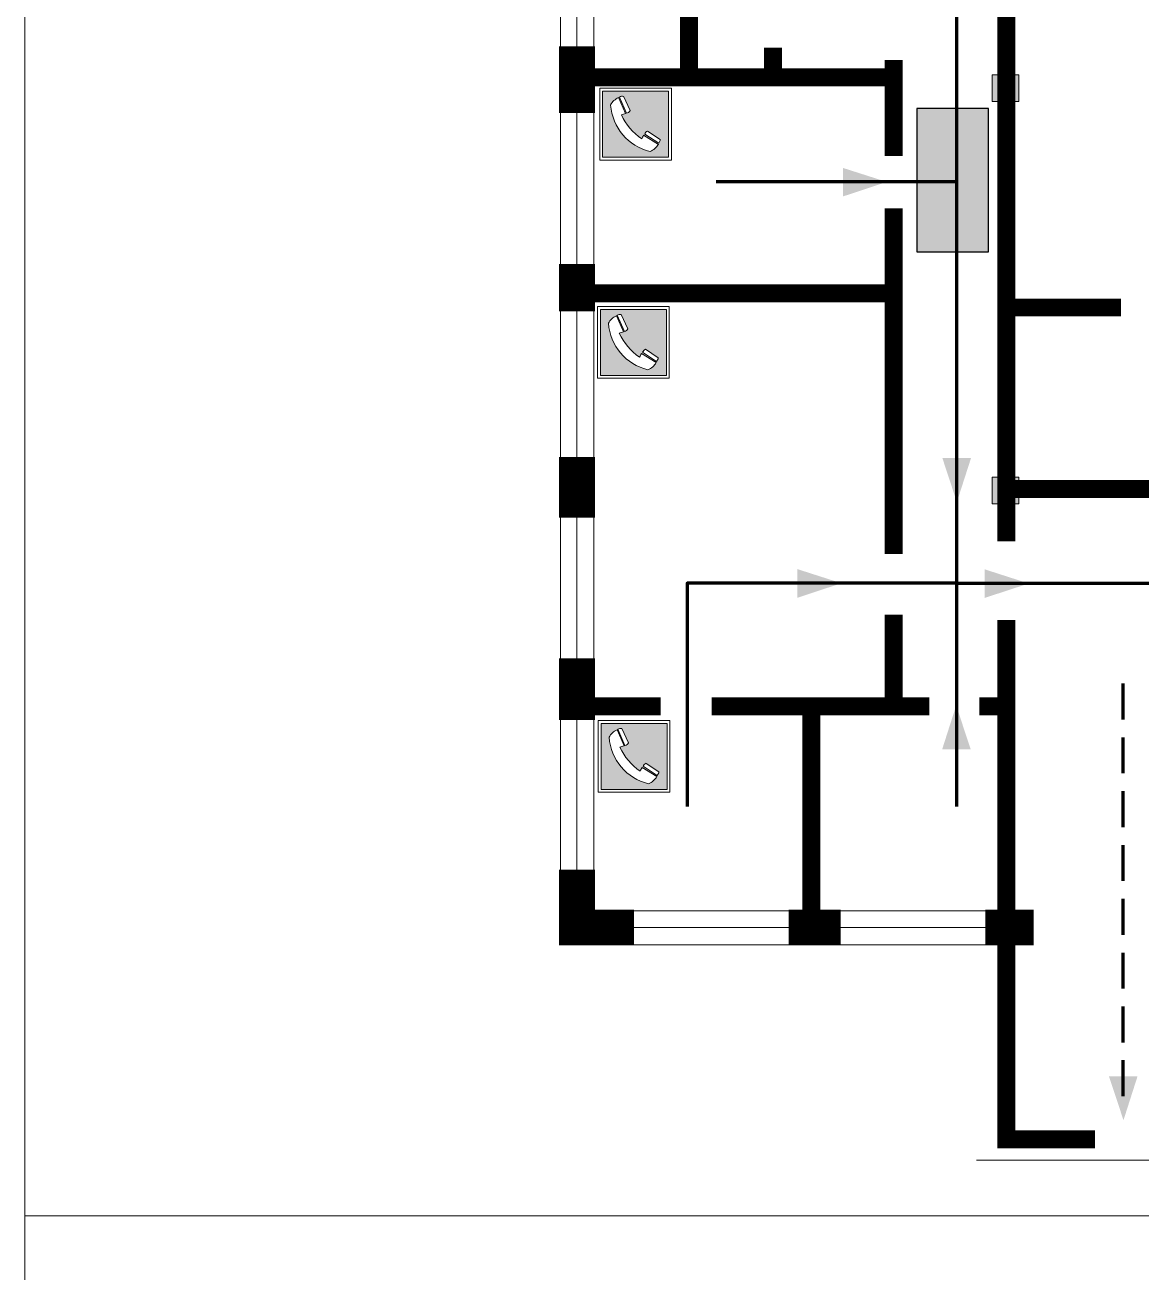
# Model space of a CAD drawing. Header units: millimetres. Extents: x 13810 to 67229, y 12374 to 21950.
# Drawn here: x 22937 to 23061.5, y 14934.4 to 15073.4 of the extents above; entities that cross this region are included whole.
import ezdxf

# ---------------------------------------------------------------- set-up
doc = ezdxf.new("R2010")
doc.units = ezdxf.units.MM
doc.linetypes.add('{ Wide Dash }', pattern=[12, 4, -2, 4, -2])
doc.layers.add('План_Штампы', color=7, linetype='Continuous')

# ---------------------------------------------------------------- blocks, each defined once
blk = doc.blocks.new('A$C32E8229D')
at = {"true_color": 0xffffff}
blk.add_hatch(color=7, dxfattribs=at).paths.add_polyline_path([(0, 0), (0, -8), (16, -8), (16, 0)])
h = blk.add_hatch(color=126)
h.paths.add_polyline_path([(0.2, -0.2), (15.8, -0.2), (15.8, -7.8), (0.2, -7.8)])
h.paths.add_polyline_path([(13.49, -2.05), (12.08, -2.05), (11.37, -2.63, 0.162397), (11.29, -2.84), (11.29, -3.63), (10.35, -3.63), (10.35, -4.05), (11.68, -4.05), (11.68, -3.48), (12.26, -4.28), (11.29, -5.1), (11.29, -6.78), (11.85, -6.78), (11.85, -5.44), (12.8, -4.64), (12.8, -5.94), (14.46, -5.94), (14.46, -5.39), (13.45, -5.39), (13.45, -3.97), (12.46, -2.59), (13.15, -2.59), (13.69, -3.34), (14.18, -3)], flags=16)
h.paths.add_polyline_path([(10.74, -1.82, 1), (11.8, -1.82, 1)], flags=16)
h.paths.add_polyline_path([(9.39, -3.59), (5.99, -3.59), (6.56, -3.03), (5.91, -3.03), (5.1, -3.83), (5.91, -4.64), (6.56, -4.64), (5.99, -4.09), (9.39, -4.09)], flags=16)
h.paths.add_polyline_path([(4.29, -1.08), (1.72, -1.08), (1.72, -6.6), (4.29, -6.6)], flags=16)
at = {"color": 126}
blk.add_lwpolyline([(16, -8), (0, -8), (0, 0), (16, 0)], close=True, dxfattribs=at)
blk = doc.blocks.new('A$C456E1F9C')
at = {"lineweight": 5}
h = blk.add_hatch(color=242, dxfattribs=at)
h.paths.add_polyline_path([(0.51, -1.47), (0.51, -13.26), (12.29, -13.26), (12.29, -1.47)])
h.paths.add_polyline_path([(5.42, -4.95, -0.254479), (4.78, -5.4), (3.52, -2.53, -0.209735), (4.23, -2.4)], flags=16)
h.paths.add_polyline_path([(8.53, -8.6), (10.87, -10.17), (10.54, -10.76), (8.03, -9.13, -0.192251)], flags=16)
h.paths.add_polyline_path([(4.61, -5.49, 0.005518), (3.87, -5.72, 0.128647), (7.49, -10.01, 0.00809), (7.83, -9.33), (10.47, -10.97, -0.16736), (8.99, -12.25, -0.327862), (1.95, -3.95, -0.166952), (3.36, -2.62)], flags=16)
at = {"color": 242, "lineweight": 5}
for p, q in [((0, -13.77), (0, -0.97)), ((12.8, -0.97), (0, -0.97)), ((12.8, -13.77), (12.8, -0.97)), ((4.61, -5.49), (3.36, -2.62)), ((3.52, -2.53), (4.78, -5.4)), ((4.23, -2.4), (5.42, -4.95)), ((10.81, -10.12), (8.53, -8.6)), ((7.83, -9.33), (10.47, -10.97)), ((8.03, -9.13), (10.54, -10.76)), ((10.54, -10.76), (10.8, -10.3)), ((10.8, -10.3), (10.81, -10.12)), ((0, -13.77), (12.8, -13.77))]:
    blk.add_line(p, q, dxfattribs=at)
blk.add_lwpolyline([(0.51, -1.47), (12.29, -1.47), (12.29, -13.26), (0.51, -13.26)], close=True, dxfattribs=at)
for centre, radius, start, end in [((4.59, -5.34), 2.99, 114.2845, 152.1974), ((11.12, -3.31), 9.19, 183.9915, 256.6009), ((4.02, -3.27), 0.891, 76.3284, 123.7092), ((14.98, -39.1), 35.17, 107.1487, 108.4135), ((13.86, -0.94), 11.08, 205.5536, 234.8762), ((4.68, -4.59), 0.824, 276.9621, 334.0723), ((8.94, -9.5), 0.989, 114.4092, 157.9388), ((-13.31, 0.8), 23.44, 332.5487, 334.4027), ((7.87, -9.46), 3, 291.9291, 329.9329)]:
    blk.add_arc(centre, radius, start, end, dxfattribs=at)

msp = doc.modelspace()

# ---------------------------------------------------------------- hatches: boundary and pattern name
at = {"lineweight": 0}
h = msp.add_hatch(color=256, dxfattribs=at)
h.dxf.hatch_style = 1
h.paths.add_polyline_path([(23047.85, 15067.88), (23044.88, 15067.88), (23044.88, 15064.92), (23047.85, 15064.92)])
h = msp.add_hatch(color=256, dxfattribs=at)
h.dxf.hatch_style = 1
h.paths.add_polyline_path([(23047.85, 15023), (23044.88, 15023), (23044.88, 15020.03), (23047.85, 15020.03)])

# ---------------------------------------------------------------- linework, layer by layer
at = {"color": 126, "lineweight": 0, "true_color": 0x008754}
for points in [[(22937.02, 15335.63), (23537.02, 15335.63), (23537.02, 14940.63), (22937.02, 14940.63)], [(22937.02, 14940.63), (23537.02, 14940.63), (23537.02, 14545.63), (22937.02, 14545.63)]]:
    msp.add_lwpolyline(points, close=True, dxfattribs=at)
at = {"lineweight": 0}
for points in [[(22996.73, 14979.11), (22996.73, 15211.5)], [(22998.57, 14979.22), (22998.57, 15211.61)], [(23000.47, 14978.93), (23000.47, 15211.32)], [(23004.81, 14974.66), (23048.18, 14974.66)], [(23004.92, 14972.79), (23048.45, 14972.79)], [(23004.66, 14970.87), (23046.88, 14970.87)]]:
    msp.add_lwpolyline(points, dxfattribs=at)
at = {"color": 126, "lineweight": 100, "true_color": 0x008754}
for points in [[(23040.91, 15207.15), (23040.91, 15011.18), (23010.87, 15011.18), (23010.87, 14986.28)], [(23040.91, 15055.93), (23014.1, 15055.93)], [(23040.91, 15011.18), (23040.91, 14986.28)], [(23040.91, 15011.18), (23084.57, 15011.18), (23084.57, 14991.83)]]:
    msp.add_lwpolyline(points, dxfattribs=at)
at = {"lineweight": 100, "const_width": 2}
for points in [[(23046.45, 15168.92), (23046.45, 15015.84)], [(23011.06, 15067.6), (23011.06, 15077.48), (23033.88, 15077.48)], [(23020.42, 15067.6), (23020.42, 15070.91)], [(23033.88, 15069.54), (23033.88, 15058.81)], [(22998.57, 15067.6), (23033.88, 15067.6)], [(23033.88, 15052.99), (23033.88, 15014.43)], [(22998.57, 15043.52), (23033.88, 15043.52)], [(23082.3, 15021.69), (23046.22, 15021.69), (23076.8, 15021.69), (23076.8, 15041.93), (23064.98, 15041.93)], [(23046.45, 15041.93), (23059.24, 15041.93)], [(23033.88, 15007.69), (23033.88, 14997.44), (23037.87, 14997.44)], [(23007.92, 14997.44), (22998.72, 14997.44)], [(23033.88, 14997.44), (23013.6, 14997.44)], [(23024.7, 14997.44), (23024.7, 14973.74)], [(23043.45, 14997.44), (23046.4, 14997.44)]]:
    msp.add_lwpolyline(points, dxfattribs=at)
at = {"lineweight": 0, "const_width": 4}
for points in [[(22998.57, 15063.63), (22998.57, 15071.05)], [(22998.57, 15041.52), (22998.57, 15046.78)], [(22998.57, 15018.51), (22998.57, 15025.25)], [(22998.57, 14995.92), (22998.57, 15002.8)], [(23004.92, 14972.79), (22998.57, 14972.79), (22998.57, 14979.22)], [(23027.97, 14972.79), (23022.17, 14972.79)], [(23049.5, 14972.79), (23044.12, 14972.79)]]:
    msp.add_lwpolyline(points, dxfattribs=at)
at = {"lineweight": 0}
for points in [[(23044.88, 15067.88), (23047.85, 15067.88), (23047.85, 15064.92), (23044.88, 15064.92)], [(23044.88, 15023), (23047.85, 15023), (23047.85, 15020.03), (23044.88, 15020.03)]]:
    msp.add_lwpolyline(points, close=True, dxfattribs=at)
at = {"lineweight": 100, "const_width": 2, "elevation": 2}
msp.add_lwpolyline([(23046.45, 15007.09), (23046.45, 14949.17), (23056.33, 14949.17)], dxfattribs=at)
at = {"color": 126, "linetype": '{ Wide Dash }', "lineweight": 100, "true_color": 0x008754}
msp.add_lwpolyline([(23059.44, 14999.98), (23059.44, 14953.79)], dxfattribs=at)
at = {"lineweight": 9}
msp.add_lwpolyline([(23043.12, 14946.84), (23074.25, 14946.84)], dxfattribs=at)
at = {"layer": 'План_Штампы', "color": 126, "true_color": 0x008754}
for points in [[(23028.22, 15054.31), (23028.22, 15057.5), (23033.12, 15055.93)], [(23039.32, 15025.13), (23042.51, 15025.13), (23040.93, 15020.23)], [(23023.16, 15009.56), (23023.16, 15012.75), (23028.06, 15011.18)], [(23044.03, 15009.54), (23044.04, 15012.73), (23048.94, 15011.15)], [(23042.48, 14992.64), (23039.29, 14992.65), (23040.86, 14997.55)], [(23057.89, 14956.2), (23061.08, 14956.2), (23059.51, 14951.3)]]:
    msp.add_solid(points, dxfattribs=at)

# ---------------------------------------------------------------- block references
at = {"xscale": 0.625, "yscale": 0.625, "zscale": 0.625}
for p in [(23001.11, 15066.98), (23000.87, 15042.64), (23000.94, 14996.47)]:
    msp.add_blockref('A$C456E1F9C', p, dxfattribs=at)
at = {"layer": 'План_Штампы', "color": 126, "true_color": 0x008754, "xscale": -1, "rotation": 270}
msp.add_blockref('A$C32E8229D', (23044.47, 15048.12), dxfattribs=at)

doc.saveas('drawing.dxf')
